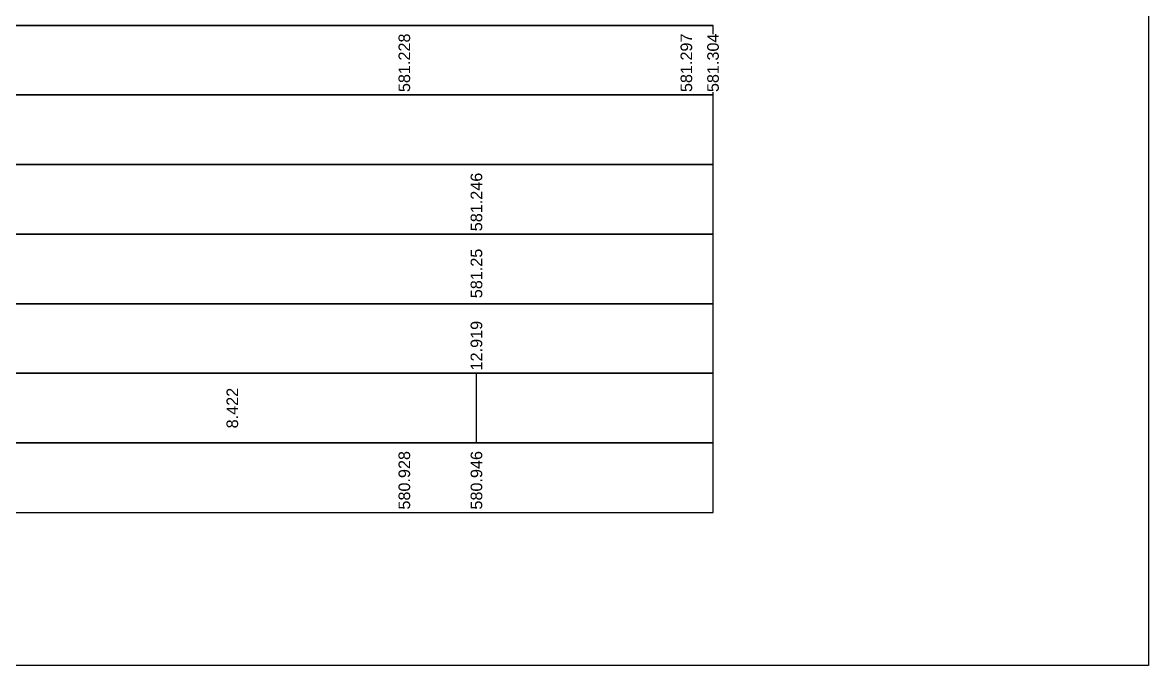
# Model space of a CAD drawing. Header units: millimetres. Extents: x 2762 to 3076, y 916 to 3305.
# Drawn here: x 2827.14 to 2846.56, y 1873.65 to 1884.73 of the extents above; entities that cross this region are included whole.
import ezdxf

# ---------------------------------------------------------------- set-up
doc = ezdxf.new("R2010")
doc.units = ezdxf.units.MM
doc.header["$LTSCALE"] = 2
doc.styles.add('C3D_Profil_Travers', font='romans.shx')

msp = doc.modelspace()

# ---------------------------------------------------------------- linework, layer by layer
at = {"color": 7, "linetype": 'Continuous', "lineweight": -3}
for p, q in [((2805.054, 1884.684), (2839.056, 1884.684)), ((2834.974, 1877.484), (2834.974, 1878.684))]:
    msp.add_line(p, q, dxfattribs=at)
for points in [[(2805.054, 1883.484), (2839.056, 1883.484), (2839.056, 1884.684), (2805.054, 1884.684)], [(2805.054, 1882.284), (2839.056, 1882.284), (2839.056, 1883.484), (2805.054, 1883.484)], [(2805.054, 1881.084), (2839.056, 1881.084), (2839.056, 1882.284), (2805.054, 1882.284)], [(2805.054, 1879.884), (2839.056, 1879.884), (2839.056, 1881.084), (2805.054, 1881.084)], [(2805.054, 1878.684), (2839.056, 1878.684), (2839.056, 1879.884), (2805.054, 1879.884)], [(2805.054, 1877.484), (2839.056, 1877.484), (2839.056, 1878.684), (2805.054, 1878.684)], [(2805.054, 1876.284), (2839.056, 1876.284), (2839.056, 1877.484), (2805.054, 1877.484)]]:
    msp.add_3dface(points, dxfattribs=at)

# ---------------------------------------------------------------- texts
at = {"color": 7, "linetype": 'Continuous', "lineweight": -3, "char_height": 0.2, "rotation": 90, "style": 'C3D_Profil_Travers'}
for s, insert, attachment_point in [('{\\fArial|b0|i0|c0|p34;581.25}', (2834.974, 1879.979), 4), ('{\\fArial|b0|i0|c0|p34;8.422}', (2830.763, 1878.084), 5)]:
    msp.add_mtext(s, dxfattribs=dict(at, insert=insert, attachment_point=attachment_point))

# ---------------------------------------------------------------- next in the draw order: texts
at = {"color": 7, "linetype": 'Continuous', "lineweight": -3, "char_height": 0.2, "attachment_point": 4, "rotation": 90, "style": 'C3D_Profil_Travers', "bg_fill": 3, "box_fill_scale": 1.000375, "bg_fill_color": 256, "bg_fill_true_color": 13158600, "bg_fill_transparency": 0}
for s, insert, width in [('{\\fArial|b0|i0|c0|p34;581.228}', (2833.73, 1883.534), 0.99595), ('{\\fArial|b0|i0|c0|p34;581.297}', (2838.595, 1883.534), 0.99553), ('{\\fArial|b0|i0|c0|p34;581.304}', (2839.055, 1883.534), 0.99471), ('{\\fArial|b0|i0|c0|p34;581.246}', (2834.974, 1881.134), 0.99539), ('{\\fArial|b0|i0|c0|p34;\\C256;12.919}', (2834.974, 1878.734), 0.81999), ('{\\fArial|b0|i0|c0|p34;580.928}', (2833.73, 1876.334), 0.99595), ('{\\fArial|b0|i0|c0|p34;580.946}', (2834.974, 1876.334), 0.99539)]:
    msp.add_mtext(s, dxfattribs=dict(at, insert=insert, width=width))

# ---------------------------------------------------------------- next in the draw order: linework, layer by layer
msp.add_lwpolyline([(2797.565, 1903.145), (2846.565, 1903.145), (2846.565, 1873.645), (2797.565, 1873.645)], close=True)

doc.saveas('drawing.dxf')
